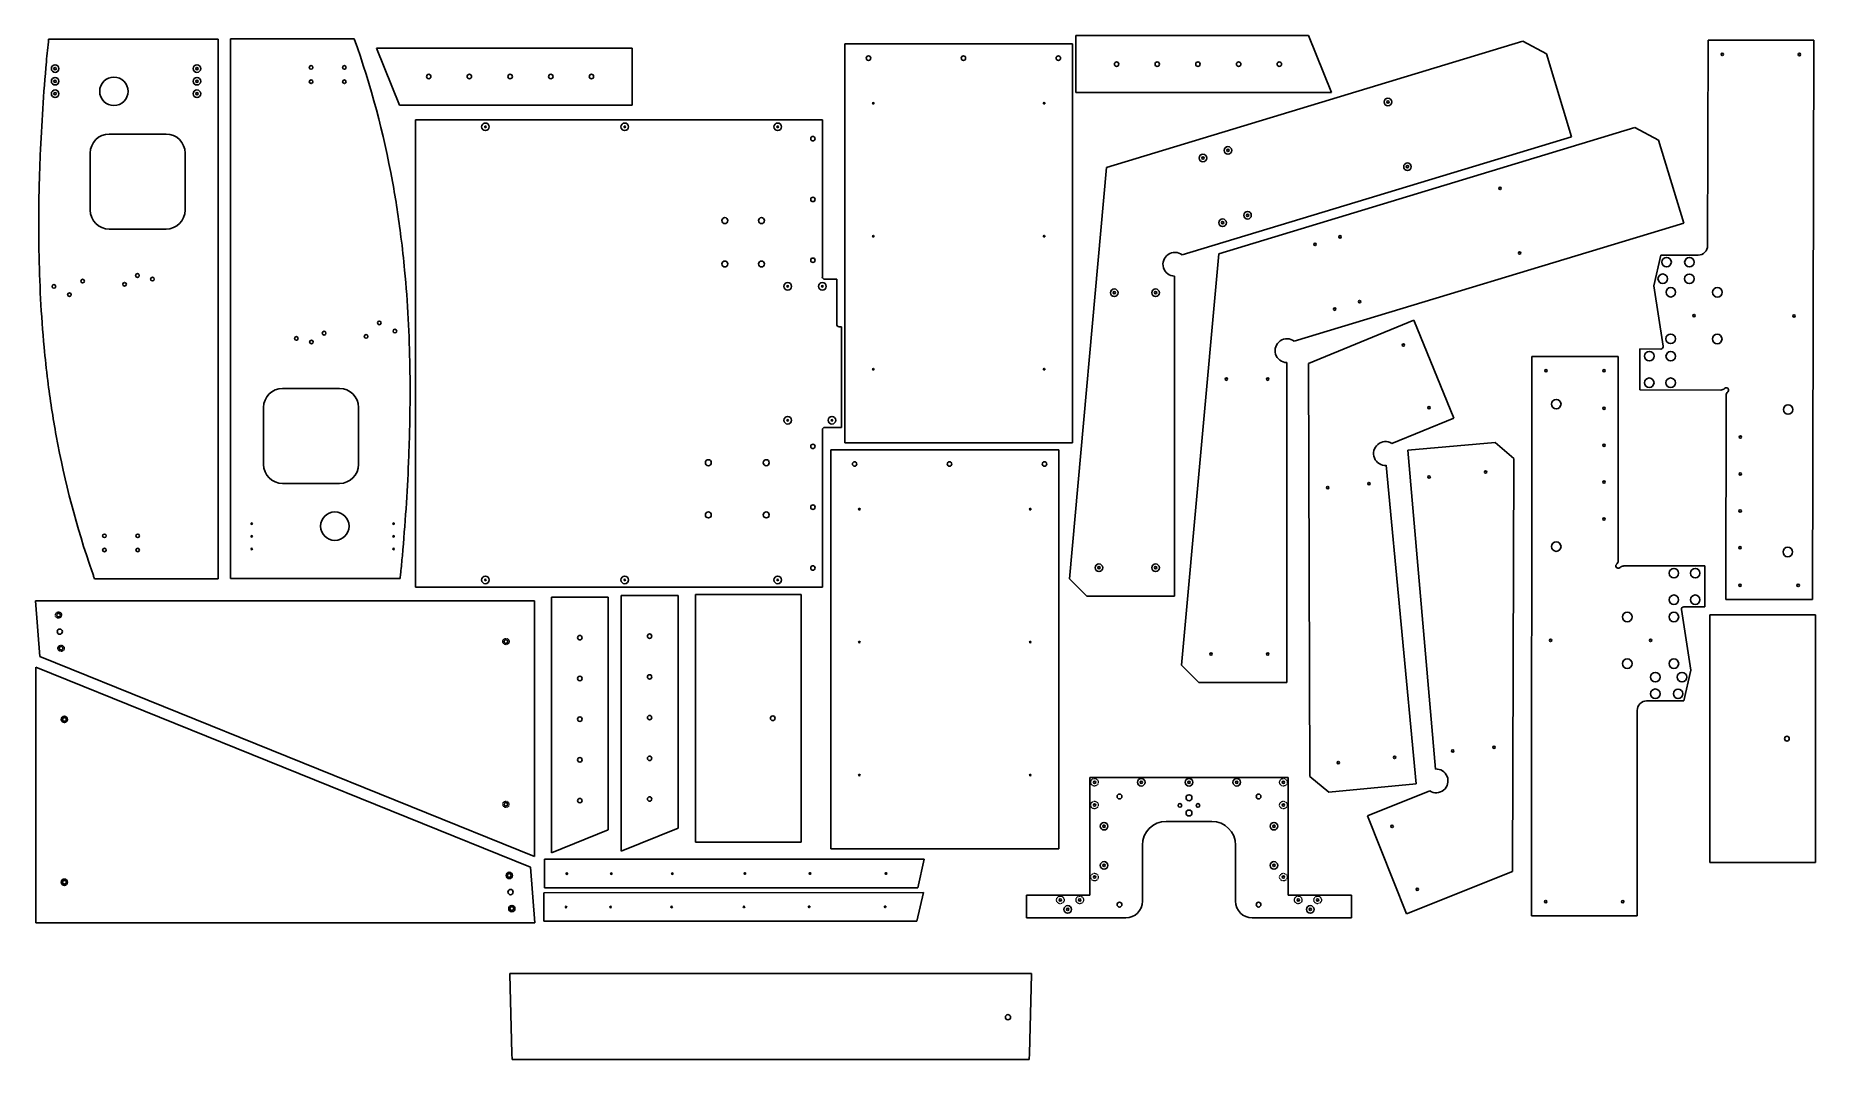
# Model space of a CAD drawing. Header units: millimetres. Extents: x 6 to 2387, y -173 to 1196.
import ezdxf

# ---------------------------------------------------------------- set-up
doc = ezdxf.new("R2010")
doc.units = ezdxf.units.MM
doc.linetypes.add('HIDDEN', pattern=[1.905, 1.27, -0.635])

msp = doc.modelspace()

# ---------------------------------------------------------------- linework, layer by layer
at = {"color": 7, "linetype": 'Continuous', "lineweight": 25}
for p, q in [((23.6, 1191.5), (250.6, 1191.5)), ((250.6, 1191.5), (250.6, 479.4)), ((266.8, 1191.8), (266.8, 478.1)), ((266.8, 1191.8), (432.5, 1191.8)), ((1397.9, 1196.1), (1397.9, 1119.9)), ((1397.9, 1196.1), (1709.1, 1196.1)), ((1709.1, 1196.1), (1739.9, 1119.9)), ((493, 1103.3), (462.3, 1179.5)), ((804.2, 1179.5), (462.3, 1179.5)), ((804.2, 1103.3), (804.2, 1179.5)), ((1088.8, 1185), (1393.6, 1185)), ((1088.8, 651.6), (1088.8, 1185)), ((1393.6, 1185), (1393.6, 651.6)), ((1996, 1188.5), (1439, 1020)), ((1996, 1188.5), (2027.6, 1171.6)), ((2061.2, 1060.7), (2027.6, 1171.6)), ((2243.8, 1190.2), (2243.2, 915.4)), ((2385.1, 1189.9), (2243.8, 1190.2)), ((2383.3, 442), (2385.1, 1189.9)), ((1397.9, 1119.9), (1739.9, 1119.9)), ((804.2, 1103.3), (493, 1103.3)), ((514.6, 458.9), (514.6, 1083.7)), ((514.6, 1083.7), (519, 1083.7)), ((519, 1083.7), (1058.8, 1083.7)), ((1058.8, 873.6), (1058.8, 1083.7)), ((2146, 1073.1), (1589, 904.5)), ((2177.6, 1056.2), (2146, 1073.1)), ((180.8, 1064.5), (104.6, 1064.5)), ((1540, 902.9), (2061.2, 1060.7)), ((2211.2, 945.2), (2177.6, 1056.2)), ((79.2, 1039.1), (79.2, 962.9)), ((206.2, 962.9), (206.2, 1039.1)), ((1439, 1020), (1389.3, 469.9)), ((104.6, 937.5), (180.8, 937.5)), ((1690, 787.5), (2211.2, 945.2)), ((1589, 904.5), (1539.3, 354.5)), ((2180.7, 902.8), (2171.1, 861.6)), ((2230.4, 902.7), (2180.7, 902.8)), ((1061.9, 870.4), (1077.9, 870.4)), ((1077.9, 870.4), (1077.9, 810.1)), ((1530, 446.6), (1530, 874.5)), ((2171.1, 861.6), (2183.7, 780.8)), ((1850.2, 815.5), (1709.1, 757.9)), ((1903.5, 684.7), (1850.2, 815.5)), ((1081.1, 806.9), (1084.2, 806.9)), ((1084.2, 806.9), (1084.2, 672.3)), ((2007.8, 767), (2007.5, 19.1)), ((2123.7, 767), (2007.8, 767)), ((2123.6, 494.1), (2123.7, 767)), ((2152.5, 777.2), (2152.4, 722.5)), ((2180.5, 777.1), (2152.5, 777.2)), ((1680, 331.2), (1680, 759)), ((1709.1, 757.9), (1711, 205.6)), ((412.8, 724.4), (336.6, 724.4)), ((2152.4, 722.5), (2261, 722.3)), ((2268.1, 715.2), (2267.4, 442.3)), ((311.2, 699), (311.2, 622.8)), ((438.2, 622.8), (438.2, 699)), ((1058.8, 669.1), (1058.8, 458.9)), ((1084.2, 672.3), (1061.9, 672.3)), ((1820.6, 650.8), (1903.5, 684.7)), ((1393.6, 651.6), (1088.8, 651.6)), ((1958.9, 651.9), (1842, 641.8)), ((1984.1, 630.7), (1958.9, 651.9)), ((1070.2, 642.4), (1070.2, 109)), ((1375, 642.4), (1070.2, 642.4)), ((1375, 109), (1375, 642.4)), ((1853.2, 195.6), (1813.3, 621.6)), ((1842, 641.8), (1878.9, 215.5)), ((1982.1, 78.4), (1984.1, 630.7)), ((336.6, 597.4), (412.8, 597.4)), ((250.6, 479.4), (250.6, 470)), ((266.8, 478.1), (266.8, 470.4)), ((2239.3, 487), (2130.7, 487)), ((2239.3, 432.3), (2239.3, 487)), ((250.6, 470), (84.9, 470)), ((493.8, 470.4), (266.8, 470.4)), ((519, 458.9), (514.6, 458.9)), ((1058.8, 458.9), (519, 458.9)), ((1412.6, 446.6), (1389.3, 469.9)), ((11.7, 365.9), (6.1, 440.5)), ((6.1, 440.5), (673.5, 440.5)), ((673.5, 440.5), (673.5, 98.5)), ((772.4, 445.5), (696.2, 445.5)), ((696.2, 445.5), (696.2, 103.5)), ((772.4, 445.5), (772.4, 134.3)), ((865.7, 447.6), (789.5, 447.6)), ((789.5, 447.6), (789.5, 105.6)), ((865.7, 447.6), (865.7, 136.4)), ((1030.5, 448.9), (889.2, 448.9)), ((889.2, 448.9), (889.2, 117.9)), ((1030.5, 117.9), (1030.5, 448.9)), ((1412.6, 446.6), (1530, 446.6)), ((2220.8, 347.9), (2208.1, 428.7)), ((2211.2, 432.3), (2239.3, 432.3)), ((2267.4, 442.3), (2383.3, 442)), ((2387.4, 421.6), (2246.1, 421.6)), ((2246.1, 421.6), (2246.1, 90.6)), ((2387.4, 90.6), (2387.4, 421.6)), ((673.5, 98.5), (11.7, 365.9)), ((6.6, 351.7), (668.4, 84.4)), ((6.6, 9.8), (6.6, 351.7)), ((1539.3, 354.5), (1562.6, 331.2)), ((2211.3, 306.6), (2220.8, 347.9)), ((1562.6, 331.2), (1680, 331.2)), ((2148.8, 19.1), (2148.9, 293.9)), ((2161.6, 306.6), (2211.3, 306.6)), ((1416.6, 204.2), (1416.6, 46.9)), ((1416.6, 204.2), (1682, 204.2)), ((1682, 204.2), (1682, 46.9)), ((1711, 205.6), (1736.4, 184.6)), ((1736.4, 184.6), (1853.2, 195.6)), ((1871.3, 186.3), (1788.1, 153)), ((1579.8, 145.5), (1518.7, 145.5)), ((1788.1, 153), (1840.5, 21.8)), ((772.4, 134.3), (696.2, 103.5)), ((865.7, 136.4), (789.5, 105.6)), ((889.2, 117.9), (1030.5, 117.9)), ((1070.2, 109), (1375, 109)), ((1487, 113.7), (1487, 38.7)), ((1611.6, 113.7), (1611.6, 38.7)), ((668.4, 84.4), (674, 9.8)), ((687.1, 94.8), (687.1, 56.7)), ((687.1, 94.8), (1195.1, 94.8)), ((1195.1, 94.8), (1186.3, 56.7)), ((1840.5, 21.8), (1982.1, 78.4)), ((2246.1, 90.6), (2387.4, 90.6)), ((686.1, 50), (1194.1, 50.4)), ((686.1, 11.9), (686.1, 50)), ((1186.3, 56.7), (687.1, 56.7)), ((1194.1, 50.4), (1185.3, 12.3)), ((1332, 46.9), (1332, 16.5)), ((1332, 46.9), (1416.6, 46.9)), ((1766.6, 46.9), (1682, 46.9)), ((1766.6, 46.9), (1766.6, 16.5)), ((674, 9.8), (6.6, 9.8)), ((1185.3, 12.3), (686.1, 11.9)), ((1464.7, 16.5), (1332, 16.5)), ((1633.8, 16.5), (1766.6, 16.5)), ((2007.5, 19.1), (2148.8, 19.1)), ((640.5, -57.9), (1338.6, -57.9)), ((640.5, -57.9), (640.5, -59.3)), ((643.4, -164.7), (640.5, -59.3)), ((1335.8, -164.7), (1338.6, -59.3)), ((1338.6, -59.3), (1338.6, -57.9)), ((643.6, -172.7), (643.4, -164.7)), ((1335.5, -172.7), (1335.8, -164.7)), ((1335.5, -172.7), (643.6, -172.7))]:
    msp.add_line(p, q, dxfattribs=at)
for centre, radius in [((1120.5, 1166), 2.98), ((1247.5, 1166), 2.98), ((1374.5, 1166), 2.98), ((2262.8, 1171.1), 1.59), ((2366, 1170.9), 1.59), ((32.3, 1152), 5.08), ((32.3, 1152), 1.59), ((222, 1152), 5.08), ((222, 1152), 1.59), ((374.7, 1153.6), 2.41), ((419.2, 1153.6), 2.41), ((532.1, 1141.4), 2.98), ((586.5, 1141.4), 2.98), ((641, 1141.4), 2.98), ((695.4, 1141.4), 2.98), ((749.8, 1141.4), 2.98), ((1452.4, 1158), 2.98), ((1506.8, 1158), 2.98), ((1561.2, 1158), 2.98), ((1615.7, 1158), 2.98), ((1670.1, 1158), 2.98), ((32.3, 1135.2), 5.08), ((32.3, 1118.4), 5.08), ((32.3, 1135.2), 1.59), ((32.3, 1118.4), 1.59), ((110.9, 1121.6), 19), ((222, 1135.2), 5.08), ((222, 1118.4), 5.08), ((222, 1135.2), 1.59), ((222, 1118.4), 1.59), ((374.7, 1134.5), 2.41), ((419.2, 1134.5), 2.41), ((1126.9, 1105.7), 0.992), ((1355.5, 1105.7), 0.992), ((1815.4, 1107.4), 5.08), ((1815.4, 1107.4), 1.59), ((608, 1074.2), 5.08), ((608, 1074.2), 0.992), ((794.4, 1074.2), 5.08), ((794.4, 1074.2), 0.992), ((999, 1074.2), 5.08), ((999, 1074.2), 0.992), ((1046.1, 1058.3), 2.98), ((1567.9, 1032.5), 5.08), ((1567.9, 1032.5), 1.59), ((1601.4, 1042.6), 5.08), ((1601.4, 1042.6), 1.59), ((1841.6, 1020.8), 5.08), ((1841.6, 1020.8), 1.59), ((1046.1, 977.1), 2.98), ((1965.4, 991.9), 1.59), ((928.3, 948.8), 3.97), ((977.3, 948.8), 3.97), ((1627.6, 956), 5.08), ((1627.6, 956), 1.59), ((1126.9, 927.9), 0.992), ((1355.5, 927.9), 0.992), ((1594.2, 945.9), 5.08), ((1594.2, 945.9), 1.59), ((1751.4, 927.1), 1.59), ((1717.9, 917), 1.59), ((1991.6, 905.3), 1.59), ((928.3, 890.8), 3.97), ((977.3, 890.8), 3.97), ((1046.1, 895.8), 2.98), ((2188.3, 893.3), 6.35), ((2218.8, 893.2), 6.35), ((30.6, 860.7), 2.46), ((69.1, 867.9), 2.46), ((125.2, 863.6), 2.46), ((142.3, 875.4), 2.46), ((162.4, 870.6), 2.46), ((1012.4, 860.9), 5.08), ((1012.4, 860.9), 0.992), ((1058.8, 860.9), 5.08), ((1058.8, 860.9), 0.992), ((1449.3, 852.3), 5.08), ((1504.6, 852.3), 5.08), ((2183.1, 871.1), 6.35), ((2193.9, 853), 6.35), ((2218.7, 871), 6.35), ((2256.2, 852.9), 6.35), ((51.4, 849.8), 2.46), ((1449.3, 852.3), 1.59), ((1504.6, 852.3), 1.59), ((1777.6, 840.5), 1.59), ((466, 812), 2.46), ((1744.2, 830.4), 1.59), ((2225, 821.8), 1.59), ((2358.8, 821.4), 1.59), ((355, 791.3), 2.46), ((375.1, 786.5), 2.46), ((392.2, 798.3), 2.46), ((448.4, 793.9), 2.46), ((486.8, 801.1), 2.46), ((2193.7, 790.7), 6.35), ((2256.1, 790.5), 6.35), ((1836.2, 782.4), 1.59), ((2165.2, 767.6), 6.35), ((2193.8, 767.5), 6.35), ((1126.9, 750.1), 0.992), ((1355.5, 750.1), 0.992), ((1599.3, 736.8), 1.59), ((1654.6, 736.8), 1.59), ((2026.8, 748), 1.59), ((2104.6, 748), 1.59), ((2165.1, 732), 6.35), ((2193.7, 732), 6.35), ((1870.4, 698.6), 1.59), ((2040.7, 703.4), 6.35), ((2104.6, 697.9), 1.59), ((2350.9, 696.2), 6.35), ((1012.4, 681.8), 5.08), ((1012.4, 681.8), 0.992), ((1071.5, 681.8), 5.08), ((1071.5, 681.8), 0.992), ((1046.1, 646.9), 2.98), ((2104.6, 648.5), 1.59), ((2287, 659.4), 1.59), ((906.2, 625.1), 3.97), ((983.7, 625.1), 3.97), ((1101.9, 623.4), 2.98), ((1228.9, 623.4), 2.98), ((1355.9, 623.4), 2.98), ((1790, 597.1), 1.59), ((1870.6, 606), 1.59), ((1946.1, 612.6), 1.59), ((2104.6, 599.2), 1.59), ((2286.9, 610.1), 1.59), ((1734.9, 591.9), 1.59), ((406.5, 540.2), 19), ((906.2, 555.3), 3.97), ((983.7, 555.3), 3.97), ((1046.1, 565.6), 2.98), ((1108.3, 563), 0.992), ((1336.9, 563), 0.992), ((2104.5, 549.8), 1.59), ((2286.7, 560.7), 1.59), ((98.2, 527.3), 2.41), ((142.7, 527.3), 2.41), ((295.4, 543.5), 0.992), ((295.4, 526.6), 0.992), ((485.1, 543.5), 0.992), ((485.1, 526.6), 0.992), ((98.2, 508.3), 2.41), ((142.7, 508.3), 2.41), ((295.4, 509.8), 0.992), ((485.1, 509.8), 0.992), ((2040.7, 512.9), 6.35), ((2286.6, 511.3), 1.59), ((2350.4, 505.7), 6.35), ((1046.1, 484.3), 2.98), ((1428.8, 484.7), 5.08), ((1428.8, 484.7), 1.59), ((1504.6, 484.7), 5.08), ((1504.6, 484.7), 1.59), ((2198, 477.4), 6.35), ((2226.6, 477.4), 6.35), ((608, 468.4), 5.08), ((608, 468.4), 0.992), ((794.4, 468.4), 5.08), ((794.4, 468.4), 0.992), ((999, 468.4), 5.08), ((999, 468.4), 0.992), ((2286.5, 461.3), 1.59), ((2364.3, 461.1), 1.59), ((2198, 441.9), 6.35), ((2226.6, 441.9), 6.35), ((36.8, 421.4), 2.46), ((2135.7, 418.8), 6.35), ((2198.1, 418.8), 6.35), ((38.5, 399.2), 3.49), ((635.4, 386), 2.46), ((734.3, 391.1), 2.98), ((827.6, 393.1), 2.98), ((1108.3, 385.2), 0.992), ((1336.9, 385.2), 0.992), ((2033, 387.6), 1.59), ((2166.9, 387.6), 1.59), ((40.2, 377), 2.46), ((1578.8, 369.3), 1.59), ((1654.6, 369.3), 1.59), ((2135.7, 356.4), 6.35), ((2198.1, 356.4), 6.35), ((734.3, 336.6), 2.98), ((827.6, 338.7), 2.98), ((2173.2, 338.4), 6.35), ((2208.9, 338.4), 6.35), ((2173.2, 316.2), 6.35), ((2203.7, 316.1), 6.35), ((44.7, 281.9), 4.22), ((827.6, 284.3), 2.98), ((992.4, 283.4), 3.17), ((44.7, 281.9), 2.46), ((734.3, 282.2), 2.98), ((1902.2, 239.8), 1.59), ((1957.4, 244.6), 1.59), ((2349.3, 256.1), 3.18), ((734.3, 227.8), 2.98), ((827.6, 229.8), 2.98), ((1748.9, 224), 1.59), ((1824.4, 231.1), 1.59), ((1108.3, 207.4), 0.992), ((1336.9, 207.4), 0.992), ((1422.9, 197.8), 1.59), ((1485.4, 197.8), 5.08), ((1485.4, 197.8), 1.59), ((1549.3, 197.8), 5.08), ((1549.3, 197.8), 1.59), ((1613.1, 197.8), 5.08), ((1613.1, 197.8), 1.59), ((1675.6, 197.8), 1.59), ((635.4, 168.3), 2.46), ((734.3, 173.3), 2.98), ((827.6, 175.4), 2.98), ((1422.9, 167.4), 1.59), ((1456.3, 178.8), 3.17), ((1537.2, 166.9), 2.46), ((1549.3, 177.1), 3.97), ((1561.3, 166.9), 2.46), ((1642.3, 178.8), 3.17), ((1675.6, 167.4), 1.59), ((1435.6, 139.1), 5.08), ((1549.3, 156.7), 3.97), ((1662.9, 139.1), 5.08), ((1435.6, 139.1), 1.59), ((1662.9, 139.1), 1.59), ((1821.1, 138.9), 1.59), ((639.9, 73.2), 4.22), ((639.9, 73.2), 2.46), ((716.9, 75.7), 0.992), ((776.5, 75.7), 0.992), ((858.1, 75.7), 0.992), ((955.1, 75.8), 0.992), ((1042.2, 75.8), 0.992), ((1143.9, 75.8), 0.992), ((1422.9, 71), 1.59), ((1435.6, 86.6), 5.08), ((1435.6, 86.6), 1.59), ((1662.9, 86.6), 5.08), ((1662.9, 86.6), 1.59), ((1675.6, 71), 1.59), ((44.7, 64.2), 4.22), ((44.7, 64.2), 2.46), ((641.6, 51), 3.49), ((1854.7, 54.8), 1.59), ((643.3, 28.9), 4.22), ((643.3, 28.9), 2.46), ((715.9, 31), 0.992), ((775.4, 31), 0.992), ((857.1, 31.1), 0.992), ((954, 31.2), 0.992), ((1041.1, 31.3), 0.992), ((1142.8, 31.3), 0.992), ((1377.1, 40.5), 1.59), ((1387, 27.8), 5.08), ((1387, 27.8), 1.59), ((1403.2, 40.5), 1.59), ((1456.3, 34.2), 3.17), ((1642.3, 34.2), 3.17), ((1695.4, 40.5), 1.59), ((1711.6, 27.8), 5.08), ((1711.6, 27.8), 1.59), ((1721.4, 40.5), 1.59), ((2026.6, 38.2), 1.59), ((2129.7, 38.1), 1.59), ((1307.1, -116.3), 3.5)]:
    msp.add_circle(centre, radius, dxfattribs=at)
at = {"color": 7, "linetype": 'HIDDEN', "lineweight": 18}
for centre, radius in [((36.8, 421.4), 4.22), ((40.2, 377), 4.22), ((635.4, 386), 4.22), ((1422.9, 197.8), 5.08), ((1675.6, 197.8), 5.08), ((635.4, 168.3), 4.22), ((1422.9, 167.4), 5.08), ((1675.6, 167.4), 5.08), ((1422.9, 71), 5.08), ((1675.6, 71), 5.08), ((1377.1, 40.5), 5.08), ((1403.2, 40.5), 5.08), ((1695.4, 40.5), 5.08), ((1721.4, 40.5), 5.08)]:
    msp.add_circle(centre, radius, dxfattribs=at)
at = {"color": 7, "linetype": 'Continuous', "lineweight": 25}
for centre, radius, start, end in [((104.6, 1039.1), 25.4, 90, 180), ((180.8, 1039.1), 25.4, 0, 90), ((104.6, 962.9), 25.4, 180, 270), ((180.8, 962.9), 25.4, 270, 0), ((1530.4, 890.4), 15.9, 52.4403, 268.7888), ((2230.5, 915.4), 12.7, 269.8587, 359.8587), ((1061.9, 873.6), 3.18, 180, 270), ((1081.1, 810.1), 3.18, 180, 270), ((1680.4, 774.9), 15.9, 52.4403, 268.7888), ((2180.5, 780.3), 3.18, 269.8587, 8.8587), ((336.6, 699), 25.4, 90, 180), ((412.8, 699), 25.4, 360, 90), ((2261, 728.6), 6.35, 269.8587, 318.0484), ((2268.1, 722.3), 3.17, 311.669, 138.0484), ((2274.4, 715.1), 6.35, 131.669, 179.8587), ((1061.9, 669.1), 3.17, 90, 180), ((1812.1, 637.4), 15.9, 57.8005, 274.1491), ((336.6, 622.8), 25.4, 180, 270), ((412.8, 622.8), 25.4, 270, 0), ((2123.6, 487), 3.17, 131.7889, 318.1683), ((2117.2, 494.1), 6.35, 311.7889, 359.9786), ((2130.7, 480.6), 6.35, 89.9786, 138.1683), ((2211.2, 429.2), 3.18, 89.9786, 188.9786), ((2161.6, 293.9), 12.7, 89.9786, 179.9786), ((1879.9, 199.7), 15.9, 237.385, 93.7335), ((1518.7, 113.7), 31.8, 90, 180), ((1579.8, 113.7), 31.8, 0, 90), ((1464.7, 38.7), 22.2, 270, 0), ((1633.8, 38.7), 22.2, 180, 270)]:
    msp.add_arc(centre, radius, start, end, dxfattribs=at)
for points in [[(20.6, 1161.1), (21.5, 1171.2), (22.5, 1181.4), (23.6, 1191.5)], [(496.8, 500.7), (496.1, 493.2), (495.4, 485.6), (494.6, 478.1)]]:
    msp.add_open_spline(points, degree=3, dxfattribs=at)
for points, knots in [([(496.8, 500.7), (500.6, 542.6), (503.4, 584.7), (505.1, 625.3), (505.4, 634.2), (505.8, 643.1), (506, 651.9), (506.5, 667), (506.8, 682.2), (507, 697.3), (507.2, 715.7), (507.2, 734.2), (506.9, 752.7), (506.1, 795.9), (504, 839.2), (499.9, 882.4), (498.5, 897.2), (496.9, 912.1), (495, 926.8), (491.9, 951.9), (488.1, 976.6), (483.6, 1001), (471.7, 1065.7), (455, 1128.6), (432.5, 1191.8)], [-81.287349, -81.287349, -81.287349, -81.287349, -69.510573, -69.510573, -69.510573, -66.913079, -66.913079, -66.913079, -62.489385, -62.489385, -62.489385, -57.121013, -57.121013, -57.121013, -44.569844, -44.569844, -44.569844, -40.24351, -40.24351, -40.24351, -32.900477, -32.900477, -32.900477, -13.487188, -13.487188, -13.487188, -13.487188]), ([(81.6, 479.4), (60.8, 539.5), (45.1, 599.4), (33.8, 660.8), (29.3, 685.3), (25.5, 710), (22.4, 735), (20.5, 749.8), (18.9, 764.6), (17.5, 779.5), (13.5, 822.6), (11.3, 865.9), (10.6, 909.2), (10.3, 927.6), (10.2, 946.1), (10.4, 964.5), (10.6, 979.7), (10.9, 994.8), (11.4, 1009.9), (11.6, 1018.8), (12, 1027.6), (12.3, 1036.5), (14.1, 1077.1), (16.8, 1119.3), (20.6, 1161.1)], [-80.323653, -80.323653, -80.323653, -80.323653, -61.87406, -61.87406, -61.87406, -54.531027, -54.531027, -54.531027, -50.204693, -50.204693, -50.204693, -37.653524, -37.653524, -37.653524, -32.285152, -32.285152, -32.285152, -27.861458, -27.861458, -27.861458, -25.263964, -25.263964, -25.263964, -13.487188, -13.487188, -13.487188, -13.487188]), ([(84.9, 470), (84.4, 471.4), (83.9, 472.8), (83.4, 474.2), (83.1, 475.1), (82.8, 475.9), (82.5, 476.8), (82.2, 477.7), (81.9, 478.6), (81.6, 479.4)], [0, 0, 0, 0, 0.009525, 0.009525, 0.009525, 0.01551398, 0.01551398, 0.01551398, 0.02150295, 0.02150295, 0.02150295, 0.02150295]), ([(493.8, 470.4), (494, 471.7), (494.1, 472.9), (494.2, 474.2), (494.4, 475.5), (494.5, 476.8), (494.6, 478.1)], [0, 0, 0, 0, 0.01028062, 0.01028062, 0.01028062, 0.02056124, 0.02056124, 0.02056124, 0.02056124])]:
    msp.add_open_spline(points, degree=3, knots=knots, dxfattribs=at)

doc.saveas('drawing.dxf')
